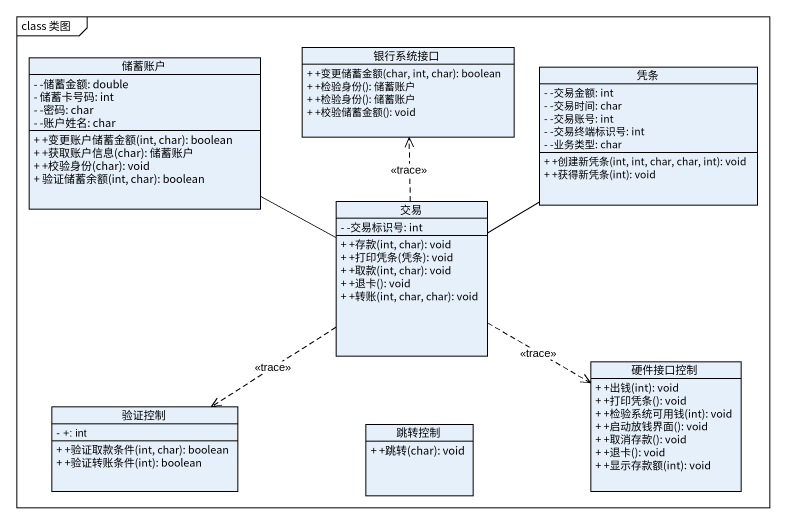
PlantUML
@startuml
mainframe class 类图
hide circle
hide empty members
skinparam classAttributeIconSize 0
class 银行系统接口 {
  + +变更储蓄金额(char, int, char): boolean
  + +检验身份(): 储蓄账户
  + +检验身份(): 储蓄账户
  + +校验储蓄金额(): void
}
class 储蓄账户 {
  - -储蓄金额: double
  - 储蓄卡号码: int
  - -密码: char
  - -账户姓名: char
  + +变更账户储蓄金额(int, char): boolean
  + +获取账户信息(char): 储蓄账户
  + +校验身份(char): void
  + 验证储蓄余额(int, char): boolean
}
class 凭条 {
  - -交易金额: int
  - -交易时间: char
  - -交易账号: int
  - -交易终端标识号: int
  - -业务类型: char
  + +创建新凭条(int, int, char, char, int): void
  + +获得新凭条(int): void
}
class 交易 {
  - -交易标识号: int
  + +存款(int, char): void
  + +打印凭条(凭条): void
  + +取款(int, char): void
  + +退卡(): void
  + +转账(int, char, char): void
}
class 硬件接口控制 {
  + +出钱(int): void
  + +打印凭条(): void
  + +检验系统可用钱(int): void
  + +启动放钱界面(): void
  + +取消存款(): void
  + +退卡(): void
  + +显示存款额(int): void
}
class 验证控制 {
  - +: int
  + +验证取款条件(int, char): boolean
  + +验证转账条件(int): boolean
}
class 跳转控制 {
  + +跳转(char): void
}
交易 .up.> 银行系统接口 : <<trace>>
交易 -left- 储蓄账户
交易 -up- 凭条
交易 .right.> 硬件接口控制 : <<trace>>
交易 ..> 验证控制 : <<trace>>
@enduml
